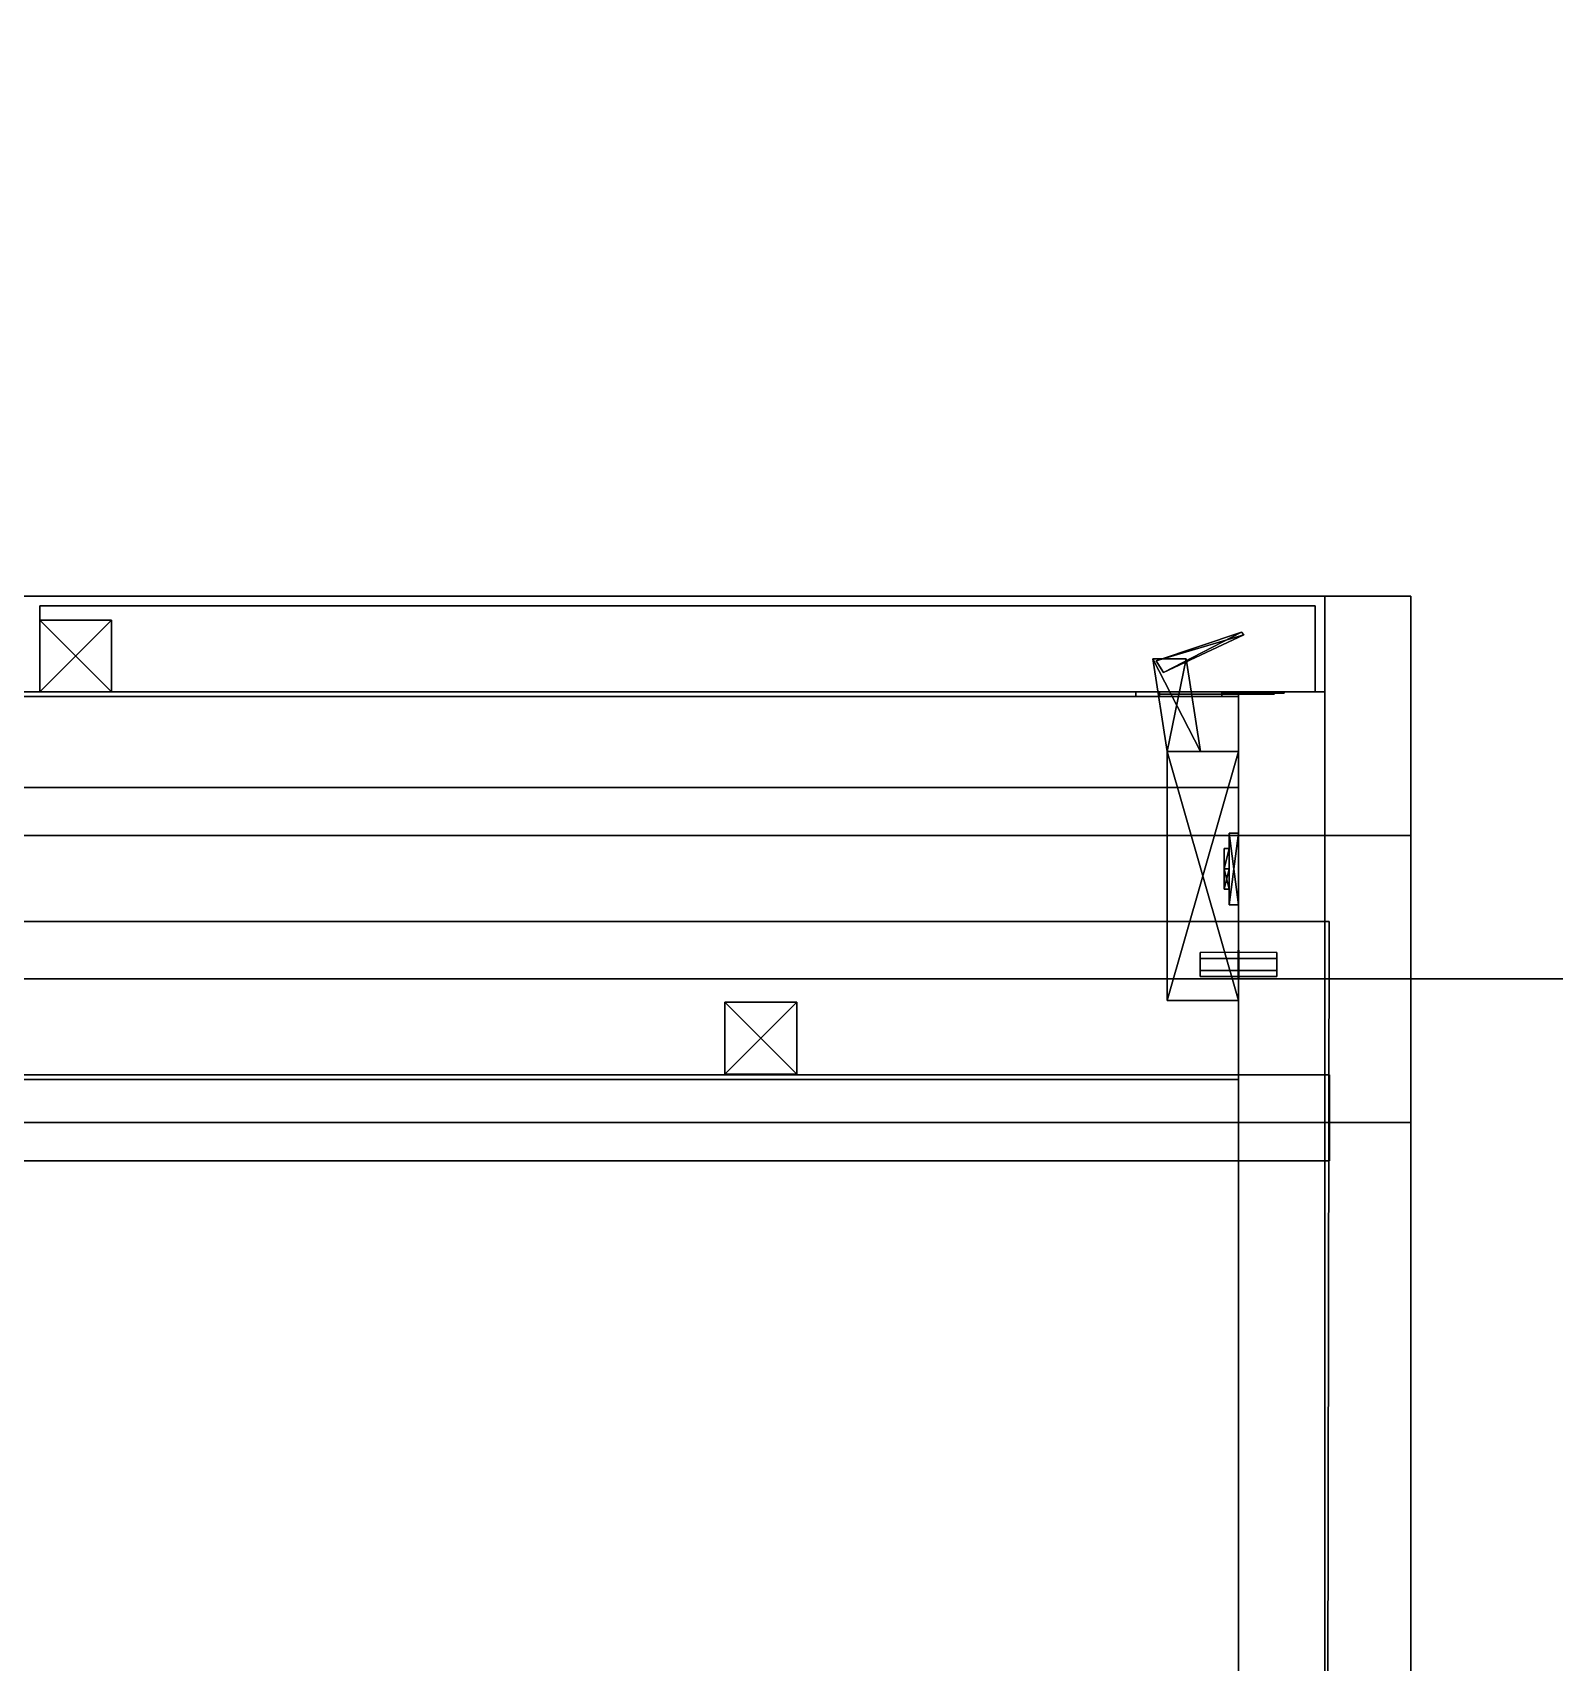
# Model space of a CAD drawing. Extents: x 0 to 7800, y -5130 to 1.
# Drawn here: x 2863.7 to 3181.7, y -1921.8 to -1581.2 of the extents above; entities that cross this region are included whole.
import ezdxf

# ---------------------------------------------------------------- set-up
doc = ezdxf.new("R2010")
doc.units = 0
for name, color, linetype in [('LAYER0', 7, 'CONTINUOUS'), ('LAYER1', 7, 'CONTINUOUS'), ('LAYER1083', 253, 'CONTINUOUS'), ('LAYER1086', 253, 'CONTINUOUS'), ('LAYER1087', 253, 'CONTINUOUS'), ('LAYER1132', 35, 'CONTINUOUS'), ('LAYER1136', 253, 'CONTINUOUS'), ('LAYER1140', 35, 'CONTINUOUS'), ('LAYER2', 7, 'CONTINUOUS'), ('LAYER321', 253, 'CONTINUOUS'), ('LAYER322', 253, 'CONTINUOUS'), ('LAYER909', 253, 'CONTINUOUS'), ('LAYER912', 7, 'CONTINUOUS'), ('LAYER930', 7, 'CONTINUOUS'), ('LAYER931', 7, 'CONTINUOUS'), ('LAYER934', 7, 'CONTINUOUS'), ('LAYER935', 254, 'CONTINUOUS'), ('LAYER946', 28, 'CONTINUOUS'), ('LAYER947', 253, 'CONTINUOUS'), ('LAYER948', 28, 'CONTINUOUS'), ('LAYER949', 253, 'CONTINUOUS'), ('LAYER950', 253, 'CONTINUOUS'), ('LAYER951', 253, 'CONTINUOUS'), ('LAYER952', 253, 'CONTINUOUS')]:
    doc.layers.add(name, color=color, linetype=linetype)

msp = doc.modelspace()

# ---------------------------------------------------------------- linework, layer by layer
at = {"layer": 'LAYER0'}
for points, invisible_edges in [([(1025.693, -1555.002, -5), (4030.693, -54.002, -5), (1412.693, -4773.002, -5), (1025.693, -1555.002, -5)], 7), ([(1025.693, -54.002), (1412.693, -4773.002), (4030.693, -54.002), (1025.693, -54.002)], 3), ([(1412.693, -4773.002, -5), (4030.693, -54.002, -5), (1412.693, -5130.002, -5), (1412.693, -4773.002, -5)], 3), ([(1412.693, -5130.002, -5), (4030.693, -54.002, -5), (2602.693, -4730.002, -5), (1412.693, -5130.002, -5)], 7), ([(4030.693, -54.002), (1412.693, -4773.002), (2602.693, -4730.002), (4030.693, -54.002)], 7), ([(2602.693, -4730.002, -5), (4030.693, -54.002, -5), (4030.693, -289.002, -5), (2602.693, -4730.002, -5)], 5), ([(4030.693, -54.002), (2602.693, -4730.002), (4030.693, -289.002), (4030.693, -54.002)], 3), ([(2602.693, -4730.002, -5), (4030.693, -289.002, -5), (4825.692, -4730.002, -5), (2602.693, -4730.002, -5)], 3), ([(4825.692, -4730.002), (4030.693, -289.002), (2602.693, -4730.002), (4825.692, -4730.002)], 3)]:
    msp.add_3dface(points, dxfattribs=dict(at, invisible_edges=invisible_edges))
at = {"layer": 'LAYER1'}
for points, invisible_edges in [([(1145.694, -1809), (1175.694, -1779), (3151.694, -1809), (1145.694, -1809)], 3), ([(1175.694, -1779, 10), (1145.694, -1809, 10), (3151.694, -1809, 10), (1175.694, -1779, 10)], 5), ([(3151.694, -1809), (1175.694, -1779), (3151.694, -1779), (3151.694, -1809)], 1), ([(1175.694, -1779, 10), (3151.694, -1779), (1175.694, -1779), (1175.694, -1779, 10)], 1), ([(3151.694, -1779), (1175.694, -1779, 10), (3151.694, -1779, 10), (3151.694, -1779)], 1), ([(1175.694, -1779, 10), (3151.694, -1809, 10), (3151.694, -1779, 10), (1175.694, -1779, 10)], 1), ([(3151.694, -1779), (3151.694, -1809, 10), (3151.694, -1809), (3151.694, -1779)], 1), ([(3151.694, -1809, 10), (3151.694, -1779), (3151.694, -1779, 10), (3151.694, -1809, 10)], 1), ([(3151.694, -1809, 10), (1145.694, -1809), (3151.694, -1809), (3151.694, -1809, 10)], 1), ([(1145.694, -1809), (3151.694, -1809, 10), (1145.694, -1809, 10), (1145.694, -1809)], 1)]:
    msp.add_3dface(points, dxfattribs=dict(at, invisible_edges=invisible_edges))
at = {"layer": 'LAYER1083'}
for points, invisible_edges in [([(3151.695, -1779, 2032), (1975.695, -2169, 2032), (1975.695, -1779, 2032), (3151.695, -1779, 2032)], 1), ([(1975.695, -2169, 2032), (3151.695, -1779, 2032), (3151.695, -1929, 2032), (1975.695, -2169, 2032)], 5), ([(1975.695, -1779, 2057), (3151.695, -1779, 2032), (1975.695, -1779, 2032), (1975.695, -1779, 2057)], 1), ([(3151.695, -1779, 2032), (1975.695, -1779, 2057), (3151.695, -1779, 2057), (3151.695, -1779, 2032)], 1), ([(4675.695, -2169, 2057), (1975.695, -1779, 2057), (1975.695, -2169, 2057), (4675.695, -2169, 2057)], 1), ([(1975.695, -1779, 2057), (4675.695, -2169, 2057), (3151.695, -1929, 2057), (1975.695, -1779, 2057)], 7), ([(3151.695, -1779, 2057), (1975.695, -1779, 2057), (3151.695, -1929, 2057), (3151.695, -1779, 2057)], 2), ([(3151.695, -1779, 2032), (3151.695, -1929, 2057), (3151.695, -1929, 2032), (3151.695, -1779, 2032)], 1), ([(3151.695, -1929, 2057), (3151.695, -1779, 2032), (3151.695, -1779, 2057), (3151.695, -1929, 2057)], 1)]:
    msp.add_3dface(points, dxfattribs=dict(at, invisible_edges=invisible_edges))
at = {"layer": 'LAYER1086', "invisible_edges": 1}
for points in [[(2593.695, -1779, 2557), (3133.695, -2169, 2557), (3133.695, -1779, 2557), (2593.695, -1779, 2557)], [(3133.695, -2169, 2557), (2593.695, -1779, 2557), (2593.695, -2169, 2557), (3133.695, -2169, 2557)], [(3133.695, -1779, 2539), (2593.695, -1779, 2557), (3133.695, -1779, 2557), (3133.695, -1779, 2539)], [(2593.695, -1779, 2557), (3133.695, -1779, 2539), (2593.695, -1779, 2539), (2593.695, -1779, 2557)], [(2593.695, -2169, 2539), (3133.695, -1779, 2539), (3133.695, -2169, 2539), (2593.695, -2169, 2539)], [(3133.695, -1779, 2539), (2593.695, -2169, 2539), (2593.695, -1779, 2539), (3133.695, -1779, 2539)], [(3133.695, -1779, 2539), (3133.695, -2169, 2557), (3133.695, -2169, 2539), (3133.695, -1779, 2539)], [(3133.695, -2169, 2557), (3133.695, -1779, 2539), (3133.695, -1779, 2557), (3133.695, -2169, 2557)]]:
    msp.add_3dface(points, dxfattribs=at)
at = {"layer": 'LAYER1087', "invisible_edges": 1}
for points in [[(1993.695, -1799, 2557), (3134.695, -1817, 2557), (1993.695, -1817, 2557), (1993.695, -1799, 2557)], [(3134.695, -1817, 2557), (1993.695, -1799, 2557), (3134.695, -1799, 2557), (3134.695, -1817, 2557)], [(3134.695, -1799, 2657), (1993.695, -1817, 2657), (3134.695, -1817, 2657), (3134.695, -1799, 2657)], [(1993.695, -1817, 2657), (3134.695, -1799, 2657), (1993.695, -1799, 2657), (1993.695, -1817, 2657)], [(1993.695, -1799, 2557), (3134.695, -1799, 2657), (3134.695, -1799, 2557), (1993.695, -1799, 2557)], [(3134.695, -1799, 2657), (1993.695, -1799, 2557), (1993.695, -1799, 2657), (3134.695, -1799, 2657)], [(3134.695, -1799, 2657), (3134.695, -1817, 2557), (3134.695, -1799, 2557), (3134.695, -1799, 2657)], [(3134.695, -1817, 2557), (3134.695, -1799, 2657), (3134.695, -1817, 2657), (3134.695, -1817, 2557)], [(1993.695, -1817, 2657), (3134.695, -1817, 2557), (3134.695, -1817, 2657), (1993.695, -1817, 2657)], [(3134.695, -1817, 2557), (1993.695, -1817, 2657), (1993.695, -1817, 2557), (3134.695, -1817, 2557)]]:
    msp.add_3dface(points, dxfattribs=at)
at = {"layer": 'LAYER1132'}
for points, invisible_edges in [([(1995.674, -1767), (1975.624, -1749), (3151.694, -1749), (1995.674, -1767)], 5), ([(1975.624, -1749, 180), (3151.694, -1749), (1975.624, -1749), (1975.624, -1749, 180)], 1), ([(3151.694, -1749), (1975.624, -1749, 180), (3151.694, -1749, 180), (3151.694, -1749)], 1), ([(1975.624, -1749, 180), (1995.674, -1767, 180), (3151.694, -1749, 180), (1975.624, -1749, 180)], 3), ([(1995.674, -1767), (3151.694, -1749), (3134.624, -1767), (1995.674, -1767)], 3), ([(3151.694, -1749, 180), (1995.674, -1767, 180), (3134.624, -1767, 180), (3151.694, -1749, 180)], 5), ([(3151.694, -2299), (3134.624, -1767), (3151.694, -1749), (3151.694, -2299)], 3), ([(3151.694, -1749, 180), (3134.624, -1767, 180), (3151.694, -2299, 180), (3151.694, -1749, 180)], 3), ([(3151.694, -1749), (3151.694, -2299, 180), (3151.694, -2299), (3151.694, -1749)], 1), ([(3151.694, -2299, 180), (3151.694, -1749), (3151.694, -1749, 180), (3151.694, -2299, 180)], 1), ([(3134.624, -1767, 180), (1995.674, -1767), (3134.624, -1767), (3134.624, -1767, 180)], 1), ([(1995.674, -1767), (3134.624, -1767, 180), (1995.674, -1767, 180), (1995.674, -1767)], 1), ([(3134.624, -1767), (3151.694, -2299), (3133.694, -2299), (3134.624, -1767)], 1), ([(3134.624, -1767, 180), (3133.694, -2299), (3133.694, -2299, 180), (3134.624, -1767, 180)], 1), ([(3133.694, -2299), (3134.624, -1767, 180), (3134.624, -1767), (3133.694, -2299)], 1), ([(3151.694, -2299, 180), (3134.624, -1767, 180), (3133.694, -2299, 180), (3151.694, -2299, 180)], 1)]:
    msp.add_3dface(points, dxfattribs=dict(at, invisible_edges=invisible_edges))
at = {"layer": 'LAYER1136'}
for points in [[(3008.378, -1798.87), (3008.378, -1798.87, 15), (3008.378, -1783.87), (3008.378, -1798.87)], [(3008.378, -1783.87), (3008.378, -1798.87, 15), (3008.378, -1783.87, 15), (3008.378, -1783.87)], [(3008.378, -1783.87), (3008.378, -1783.87, 15), (3023.378, -1783.87), (3008.378, -1783.87)], [(3023.378, -1783.87), (3008.378, -1783.87, 15), (3023.378, -1783.87, 15), (3023.378, -1783.87)], [(3008.378, -1798.87), (3008.378, -1783.87), (3023.378, -1798.87), (3008.378, -1798.87)], [(3023.378, -1798.87), (3008.378, -1783.87), (3023.378, -1783.87), (3023.378, -1798.87)], [(3023.378, -1798.87, 15), (3023.378, -1783.87, 15), (3008.378, -1798.87, 15), (3023.378, -1798.87, 15)], [(3008.378, -1798.87, 15), (3023.378, -1783.87, 15), (3008.378, -1783.87, 15), (3008.378, -1798.87, 15)], [(3023.378, -1798.87), (3023.378, -1783.87), (3023.378, -1798.87, 15), (3023.378, -1798.87)], [(3023.378, -1798.87, 15), (3023.378, -1783.87), (3023.378, -1783.87, 15), (3023.378, -1798.87, 15)], [(3023.378, -1798.87), (3023.378, -1798.87, 15), (3008.378, -1798.87), (3023.378, -1798.87)], [(3008.378, -1798.87), (3023.378, -1798.87, 15), (3008.378, -1798.87, 15), (3008.378, -1798.87)]]:
    msp.add_3dface(points, dxfattribs=at)
at = {"layer": 'LAYER1140', "invisible_edges": 1}
for points in [[(3151.694, -1699, 880), (1975.694, -2299, 880), (1975.694, -1699, 880), (3151.694, -1699, 880)], [(1975.694, -2299, 880), (3151.694, -1699, 880), (3151.694, -2299, 880), (1975.694, -2299, 880)], [(1975.694, -1699, 930), (3151.694, -1699, 880), (1975.694, -1699, 880), (1975.694, -1699, 930)], [(3151.694, -1699, 880), (1975.694, -1699, 930), (3151.694, -1699, 930), (3151.694, -1699, 880)], [(3151.694, -2299, 930), (1975.694, -1699, 930), (1975.694, -2299, 930), (3151.694, -2299, 930)], [(1975.694, -1699, 930), (3151.694, -2299, 930), (3151.694, -1699, 930), (1975.694, -1699, 930)], [(3151.694, -1699, 880), (3151.694, -2299, 930), (3151.694, -2299, 880), (3151.694, -1699, 880)], [(3151.694, -2299, 930), (3151.694, -1699, 880), (3151.694, -1699, 930), (3151.694, -2299, 930)]]:
    msp.add_3dface(points, dxfattribs=at)
at = {"layer": 'LAYER2'}
for points, invisible_edges in [([(7049.692, -1779.002), (3151.693, -1929.002), (3151.693, -1779.002), (7049.692, -1779.002)], 1), ([(3151.693, -1929.002), (7049.692, -1779.002), (7199.692, -1929.002), (3151.693, -1929.002)], 3), ([(7049.692, -1779.002, 2657), (3296.693, -1779.002, 1160), (3151.693, -1779.002, 2657), (7049.692, -1779.002, 2657)], 3), ([(3236.693, -1779.002, 1160), (3151.693, -1779.002, 2657), (3296.693, -1779.002, 1160), (3236.693, -1779.002, 1160)], 3), ([(3236.693, -1779.002, 1080), (3151.693, -1779.002, 2657), (3236.693, -1779.002, 1160), (3236.693, -1779.002, 1080)], 3), ([(3236.693, -1779.002, 1080), (3151.693, -1779.002), (3151.693, -1779.002, 2657), (3236.693, -1779.002, 1080)], 5), ([(3151.693, -1779.002), (3236.693, -1779.002, 1080), (7049.692, -1779.002), (3151.693, -1779.002)], 3), ([(3151.693, -1779.002, 2657), (3151.693, -1929.002), (3151.693, -1929.002, 2657), (3151.693, -1779.002, 2657)], 1), ([(3151.693, -1929.002), (3151.693, -1779.002, 2657), (3151.693, -1779.002), (3151.693, -1929.002)], 1)]:
    msp.add_3dface(points, dxfattribs=dict(at, invisible_edges=invisible_edges))
at = {"layer": 'LAYER321', "invisible_edges": 1}
for points in [[(1825.696, -1779, -50), (4525.696, -2169, -50), (4525.696, -1779, -50), (1825.696, -1779, -50)], [(4525.696, -2169, -50), (1825.696, -1779, -50), (1825.696, -2169, -50), (4525.696, -2169, -50)], [(4525.696, -1779, -75), (1825.696, -1779, -50), (4525.696, -1779, -50), (4525.696, -1779, -75)], [(1825.696, -1779, -50), (4525.696, -1779, -75), (1825.696, -1779, -75), (1825.696, -1779, -50)], [(1825.696, -2169, -75), (4525.696, -1779, -75), (4525.696, -2169, -75), (1825.696, -2169, -75)], [(4525.696, -1779, -75), (1825.696, -2169, -75), (1825.696, -1779, -75), (4525.696, -1779, -75)]]:
    msp.add_3dface(points, dxfattribs=at)
at = {"layer": 'LAYER322', "invisible_edges": 1}
for points in [[(3133.695, -1779, 2057), (3151.695, -2169, 2057), (3133.695, -2169, 2057), (3133.695, -1779, 2057)], [(3151.695, -2169, 2057), (3133.695, -1779, 2057), (3151.695, -1779, 2057), (3151.695, -2169, 2057)], [(3151.695, -1779, 2657), (3133.695, -2169, 2657), (3151.695, -2169, 2657), (3151.695, -1779, 2657)], [(3133.695, -2169, 2657), (3151.695, -1779, 2657), (3133.695, -1779, 2657), (3133.695, -2169, 2657)], [(3133.695, -1779, 2057), (3151.695, -1779, 2657), (3151.695, -1779, 2057), (3133.695, -1779, 2057)], [(3151.695, -1779, 2657), (3133.695, -1779, 2057), (3133.695, -1779, 2657), (3151.695, -1779, 2657)], [(3133.695, -2169, 2657), (3133.695, -1779, 2057), (3133.695, -2169, 2057), (3133.695, -2169, 2657)], [(3133.695, -1779, 2057), (3133.695, -2169, 2657), (3133.695, -1779, 2657), (3133.695, -1779, 2057)], [(3151.695, -1779, 2657), (3151.695, -2169, 2057), (3151.695, -1779, 2057), (3151.695, -1779, 2657)], [(3151.695, -2169, 2057), (3151.695, -1779, 2657), (3151.695, -2169, 2657), (3151.695, -2169, 2057)]]:
    msp.add_3dface(points, dxfattribs=at)
at = {"layer": 'LAYER909', "invisible_edges": 1}
for points in [[(3133.694, -1699, 180), (3151.694, -2299, 180), (3133.694, -2299, 180), (3133.694, -1699, 180)], [(3151.694, -2299, 180), (3133.694, -1699, 180), (3151.694, -1699, 180), (3151.694, -2299, 180)], [(3151.694, -1699, 880), (3133.694, -2299, 880), (3151.694, -2299, 880), (3151.694, -1699, 880)], [(3133.694, -2299, 880), (3151.694, -1699, 880), (3133.694, -1699, 880), (3133.694, -2299, 880)], [(3133.694, -1699, 180), (3151.694, -1699, 880), (3151.694, -1699, 180), (3133.694, -1699, 180)], [(3151.694, -1699, 880), (3133.694, -1699, 180), (3133.694, -1699, 880), (3151.694, -1699, 880)], [(3133.694, -2299, 880), (3133.694, -1699, 180), (3133.694, -2299, 180), (3133.694, -2299, 880)], [(3133.694, -1699, 180), (3133.694, -2299, 880), (3133.694, -1699, 880), (3133.694, -1699, 180)], [(3151.694, -1699, 880), (3151.694, -2299, 180), (3151.694, -1699, 180), (3151.694, -1699, 880)], [(3151.694, -2299, 180), (3151.694, -1699, 880), (3151.694, -2299, 880), (3151.694, -2299, 180)]]:
    msp.add_3dface(points, dxfattribs=at)
at = {"layer": 'LAYER912', "invisible_edges": 1}
for points in [[(3115.694, -2131.001, 880), (3115.694, -1719.001, 180), (3115.694, -2131.001, 180), (3115.694, -2131.001, 880)], [(3115.694, -1719.001, 180), (3115.694, -2131.001, 880), (3115.694, -1719.001, 880), (3115.694, -1719.001, 180)], [(3133.694, -2131.001, 180), (3115.694, -1719.001, 180), (3133.694, -1719.001, 180), (3133.694, -2131.001, 180)], [(3115.694, -1719.001, 180), (3133.694, -2131.001, 180), (3115.694, -2131.001, 180), (3115.694, -1719.001, 180)], [(3133.694, -1719.001, 880), (3115.694, -1719.001, 180), (3115.694, -1719.001, 880), (3133.694, -1719.001, 880)], [(3115.694, -1719.001, 180), (3133.694, -1719.001, 880), (3133.694, -1719.001, 180), (3115.694, -1719.001, 180)], [(3115.694, -2131.001, 880), (3133.694, -1719.001, 880), (3115.694, -1719.001, 880), (3115.694, -2131.001, 880)], [(3133.694, -1719.001, 880), (3115.694, -2131.001, 880), (3133.694, -2131.001, 880), (3133.694, -1719.001, 880)], [(3133.694, -1719.001, 880), (3133.694, -2131.001, 180), (3133.694, -1719.001, 180), (3133.694, -1719.001, 880)], [(3133.694, -2131.001, 180), (3133.694, -1719.001, 880), (3133.694, -2131.001, 880), (3133.694, -2131.001, 180)]]:
    msp.add_3dface(points, dxfattribs=at)
at = {"layer": 'LAYER930', "invisible_edges": 1}
for points in [[(2611.694, -2131.001, 181), (3115.694, -1719.001, 181), (3115.694, -2131.001, 181), (2611.694, -2131.001, 181)], [(3115.694, -1719.001, 181), (2611.694, -2131.001, 181), (2611.694, -1719.001, 181), (3115.694, -1719.001, 181)], [(2611.694, -1719.001, 199), (3115.694, -1719.001, 181), (2611.694, -1719.001, 181), (2611.694, -1719.001, 199)], [(3115.694, -1719.001, 181), (2611.694, -1719.001, 199), (3115.694, -1719.001, 199), (3115.694, -1719.001, 181)], [(2611.694, -1719.001, 199), (3115.694, -2131.001, 199), (3115.694, -1719.001, 199), (2611.694, -1719.001, 199)], [(3115.694, -2131.001, 199), (2611.694, -1719.001, 199), (2611.694, -2131.001, 199), (3115.694, -2131.001, 199)], [(3115.694, -2131.001, 199), (3115.694, -1719.001, 181), (3115.694, -1719.001, 199), (3115.694, -2131.001, 199)], [(3115.694, -1719.001, 181), (3115.694, -2131.001, 199), (3115.694, -2131.001, 181), (3115.694, -1719.001, 181)]]:
    msp.add_3dface(points, dxfattribs=at)
at = {"layer": 'LAYER931', "invisible_edges": 1}
for points in [[(2611.694, -1800.001, 861.5), (3115.694, -1720.001, 861.5), (3115.694, -1800.001, 861.5), (2611.694, -1800.001, 861.5)], [(3115.694, -1720.001, 861.5), (2611.694, -1800.001, 861.5), (2611.694, -1720.001, 861.5), (3115.694, -1720.001, 861.5)], [(2611.694, -1720.001, 879.5), (3115.694, -1720.001, 861.5), (2611.694, -1720.001, 861.5), (2611.694, -1720.001, 879.5)], [(3115.694, -1720.001, 861.5), (2611.694, -1720.001, 879.5), (3115.694, -1720.001, 879.5), (3115.694, -1720.001, 861.5)], [(2611.694, -1720.001, 879.5), (3115.694, -1800.001, 879.5), (3115.694, -1720.001, 879.5), (2611.694, -1720.001, 879.5)], [(3115.694, -1800.001, 879.5), (2611.694, -1720.001, 879.5), (2611.694, -1800.001, 879.5), (3115.694, -1800.001, 879.5)], [(3115.694, -1800.001, 879.5), (3115.694, -1720.001, 861.5), (3115.694, -1720.001, 879.5), (3115.694, -1800.001, 879.5)], [(3115.694, -1720.001, 861.5), (3115.694, -1800.001, 879.5), (3115.694, -1800.001, 861.5), (3115.694, -1720.001, 861.5)], [(3115.694, -1800.001, 879.5), (2611.694, -1800.001, 861.5), (3115.694, -1800.001, 861.5), (3115.694, -1800.001, 879.5)], [(2611.694, -1800.001, 861.5), (3115.694, -1800.001, 879.5), (2611.694, -1800.001, 879.5), (2611.694, -1800.001, 861.5)]]:
    msp.add_3dface(points, dxfattribs=at)
at = {"layer": 'LAYER934', "invisible_edges": 1}
for points in [[(2611.694, -2106.401, 530.5), (3115.694, -1739.001, 530.5), (3115.694, -2106.401, 530.5), (2611.694, -2106.401, 530.5)], [(3115.694, -1739.001, 530.5), (2611.694, -2106.401, 530.5), (2611.694, -1739.001, 530.5), (3115.694, -1739.001, 530.5)], [(2611.694, -1739.001, 548.5), (3115.694, -1739.001, 530.5), (2611.694, -1739.001, 530.5), (2611.694, -1739.001, 548.5)], [(3115.694, -1739.001, 530.5), (2611.694, -1739.001, 548.5), (3115.694, -1739.001, 548.5), (3115.694, -1739.001, 530.5)], [(2611.694, -1739.001, 548.5), (3115.694, -2106.401, 548.5), (3115.694, -1739.001, 548.5), (2611.694, -1739.001, 548.5)], [(3115.694, -2106.401, 548.5), (2611.694, -1739.001, 548.5), (2611.694, -2106.401, 548.5), (3115.694, -2106.401, 548.5)], [(3115.694, -2106.401, 548.5), (3115.694, -1739.001, 530.5), (3115.694, -1739.001, 548.5), (3115.694, -2106.401, 548.5)], [(3115.694, -1739.001, 530.5), (3115.694, -2106.401, 548.5), (3115.694, -2106.401, 530.5), (3115.694, -1739.001, 530.5)]]:
    msp.add_3dface(points, dxfattribs=at)
at = {"layer": 'LAYER935'}
for points in [[(3107.694, -1773.501, 528), (3107.694, -1778.501, 528), (3107.694, -1777.251, 530.165), (3107.694, -1774.751, 530.165)], [(3107.694, -1773.501, 528), (3107.694, -1774.751, 525.8349), (3107.694, -1777.251, 525.8349), (3107.694, -1778.501, 528)], [(3115.644, -1779.001, 528), (3115.644, -1773.001, 528), (3115.644, -1774.501, 530.5981), (3115.644, -1777.501, 530.5981)], [(3115.644, -1779.001, 528), (3115.644, -1773.001, 528), (3115.644, -1774.501, 525.4019), (3115.644, -1777.501, 525.4019)], [(3115.744, -1779.001, 528), (3115.744, -1773.001, 528), (3115.744, -1774.501, 530.5981), (3115.744, -1777.501, 530.5981)], [(3115.744, -1779.001, 528), (3115.744, -1773.001, 528), (3115.744, -1774.501, 525.4019), (3115.744, -1777.501, 525.4019)], [(3123.694, -1773.501, 528), (3123.694, -1778.501, 528), (3123.694, -1777.251, 530.165), (3123.694, -1774.751, 530.165)], [(3123.694, -1773.501, 528), (3123.694, -1774.751, 525.8349), (3123.694, -1777.251, 525.8349), (3123.694, -1778.501, 528)]]:
    msp.add_3dface(points, dxfattribs=at)
at = {"layer": 'LAYER946'}
for points in [[(3094.194, -1720.001, 304), (3094.194, -1719.001, 304), (3094.194, -1720.001, 304)], [(3112.194, -1720.001, 262), (3112.194, -1719.001, 262), (3094.194, -1719.001, 262), (3094.194, -1720.001, 262)], [(3094.194, -1719.001, 262), (3094.194, -1719.001, 304), (3094.194, -1720.001, 304), (3094.194, -1720.001, 262)], [(3112.194, -1720.001, 304), (3112.194, -1719.001, 304), (3094.194, -1719.001, 304), (3094.194, -1720.001, 304)], [(3094.194, -1719.001, 262), (3112.194, -1719.001, 262), (3112.194, -1719.001, 304), (3094.194, -1719.001, 304)], [(3099.194, -1719.001, 274), (3099.194, -1719.001, 292), (3099.194, -1719.001, 274)], [(3099.194, -1720.001, 274), (3099.194, -1719.001, 274), (3099.194, -1719.001, 292), (3099.194, -1720.001, 292)], [(3099.194, -1720.001, 274), (3099.194, -1719.001, 274), (3112.194, -1719.001, 274), (3112.194, -1720.001, 274)], [(3099.194, -1720.001, 292), (3099.194, -1719.001, 292), (3112.194, -1719.001, 292), (3112.194, -1720.001, 292)], [(3112.194, -1719.001, 274), (3112.194, -1719.001, 262), (3112.194, -1719.001, 274)], [(3112.194, -1719.001, 292), (3112.194, -1719.001, 304), (3112.194, -1719.001, 292)], [(3112.194, -1720.001, 274), (3112.194, -1719.001, 274), (3112.194, -1719.001, 262), (3112.194, -1720.001, 262)], [(3112.194, -1720.001, 292), (3112.194, -1719.001, 292), (3112.194, -1719.001, 304), (3112.194, -1720.001, 304)], [(3094.194, -1720.001, 262), (3112.194, -1720.001, 262), (3112.194, -1720.001, 262), (3094.194, -1720.001, 262)], [(3094.194, -1720.001, 304), (3112.194, -1720.001, 304), (3112.194, -1720.001, 304), (3094.194, -1720.001, 304)]]:
    msp.add_3dface(points, dxfattribs=at)
for points, invisible_edges in [([(3112.194, -1719.501, 292), (3112.194, -1719.501, 274), (3099.194, -1719.501, 274), (3099.194, -1719.501, 292)], 1), ([(3112.194, -1719.251, 270), (3117.169, -1719.251, 270.9896), (3116.194, -1719.251, 277.5), (3112.194, -1719.251, 274)], 2), ([(3117.169, -1719.251, 295.0104), (3112.194, -1719.251, 296), (3112.194, -1719.251, 292), (3116.194, -1719.251, 288.5)], 8), ([(3116.404, -1719.501, 288.3167), (3116.194, -1719.501, 277.5), (3112.194, -1719.501, 274), (3112.194, -1719.501, 292)], 5), ([(3117.169, -1719.251, 270.9896), (3121.386, -1719.251, 273.8076), (3119.694, -1719.251, 277.5), (3116.194, -1719.251, 277.5)], 10), ([(3121.386, -1719.251, 292.1924), (3117.169, -1719.251, 295.0104), (3116.194, -1719.251, 288.5), (3119.694, -1719.251, 288.5)], 10), ([(3123.194, -1719.501, 288.5), (3123.194, -1719.501, 277.5), (3116.194, -1719.501, 277.5), (3116.404, -1719.501, 288.3167)], 4), ([(3121.386, -1719.251, 273.8076), (3124.205, -1719.251, 278.0251), (3123.194, -1719.251, 277.5), (3119.694, -1719.251, 277.5)], 10), ([(3124.205, -1719.251, 287.9749), (3121.386, -1719.251, 292.1924), (3119.694, -1719.251, 288.5), (3123.194, -1719.251, 288.5)], 10), ([(3124.205, -1719.251, 278.0251), (3125.194, -1719.251, 283), (3123.194, -1719.251, 283), (3123.194, -1719.251, 277.5)], 10), ([(3125.194, -1719.251, 283), (3124.205, -1719.251, 287.9749), (3123.194, -1719.251, 288.5), (3123.194, -1719.251, 283)], 10), ([(3094.194, -1720.001, 304), (3094.194, -1720.001, 262), (3099.194, -1720.001, 274), (3099.194, -1720.001, 292)], 10), ([(3094.194, -1720.001, 262), (3099.194, -1720.001, 274), (3112.194, -1720.001, 274), (3112.194, -1720.001, 262)], 1), ([(3094.194, -1720.001, 304), (3099.194, -1720.001, 292), (3112.194, -1720.001, 292), (3112.194, -1720.001, 304)], 1)]:
    msp.add_3dface(points, dxfattribs=dict(at, invisible_edges=invisible_edges))
at = {"layer": 'LAYER947'}
for points in [[(3098.512, -1712.545, 277.3477), (3116.285, -1706.501, 277.3477), (3100.002, -1714.926, 277.3477), (3098.512, -1712.545, 277.3477)], [(3116.285, -1706.501, 288.652), (3098.512, -1712.545, 288.652), (3116.776, -1707.078, 288.652), (3116.285, -1706.501, 288.652)], [(3098.512, -1712.545, 277.3477), (3116.285, -1706.501, 288.652), (3116.285, -1706.501, 277.3477), (3098.512, -1712.545, 277.3477)], [(3098.512, -1712.545, 288.652), (3116.285, -1706.501, 288.652), (3098.512, -1712.545, 277.3477), (3098.512, -1712.545, 288.652)], [(3116.776, -1707.078, 288.652), (3098.512, -1712.545, 288.652), (3100.002, -1714.926, 288.652), (3116.776, -1707.078, 288.652)], [(3100.002, -1714.926, 277.3477), (3116.285, -1706.501, 277.3477), (3116.776, -1707.078, 277.3477), (3100.002, -1714.926, 277.3477)], [(3107.736, -1731.501, 276.2174), (3097.788, -1712.136, 276.2174), (3104.752, -1712.136, 276.2174), (3107.736, -1731.501, 276.2174)], [(3100.773, -1731.501, 276.2174), (3097.788, -1712.136, 276.2174), (3107.736, -1731.501, 276.2174), (3100.773, -1731.501, 276.2174)], [(3097.788, -1712.136, 289.7826), (3100.773, -1731.501, 289.7826), (3104.752, -1712.136, 289.7826), (3097.788, -1712.136, 289.7826)], [(3100.773, -1731.501, 276.2174), (3097.788, -1712.136, 289.7826), (3097.788, -1712.136, 276.2174), (3100.773, -1731.501, 276.2174)], [(3100.773, -1731.501, 289.7826), (3097.788, -1712.136, 289.7826), (3100.773, -1731.501, 276.2174), (3100.773, -1731.501, 289.7826)], [(3104.752, -1712.136, 289.7826), (3100.773, -1731.501, 289.7826), (3107.736, -1731.501, 289.7826), (3104.752, -1712.136, 289.7826)], [(3115.694, -1783.501, 276.2174), (3100.773, -1731.501, 276.2174), (3115.694, -1731.501, 276.2174), (3115.694, -1783.501, 276.2174)], [(3100.773, -1783.501, 276.2174), (3100.773, -1731.501, 276.2174), (3115.694, -1783.501, 276.2174), (3100.773, -1783.501, 276.2174)], [(3115.694, -1731.501, 289.7826), (3100.773, -1783.501, 289.7826), (3115.694, -1783.501, 289.7826), (3115.694, -1731.501, 289.7826)], [(3100.773, -1731.501, 289.7826), (3100.773, -1783.501, 289.7826), (3115.694, -1731.501, 289.7826), (3100.773, -1731.501, 289.7826)], [(3100.773, -1783.501, 276.2174), (3100.773, -1731.501, 289.7826), (3100.773, -1731.501, 276.2174), (3100.773, -1783.501, 276.2174)], [(3100.773, -1783.501, 289.7826), (3100.773, -1731.501, 289.7826), (3100.773, -1783.501, 276.2174), (3100.773, -1783.501, 289.7826)], [(3115.694, -1763.501, 309), (3115.694, -1748.501, 309), (3113.705, -1748.501, 309), (3115.694, -1763.501, 309)], [(3113.705, -1763.501, 309), (3115.694, -1763.501, 309), (3113.705, -1748.501, 309), (3113.705, -1763.501, 309)], [(3115.694, -1748.501, 257), (3115.694, -1763.501, 257), (3113.705, -1763.501, 257), (3115.694, -1748.501, 257)], [(3113.705, -1748.501, 257), (3115.694, -1748.501, 257), (3113.705, -1763.501, 257), (3113.705, -1748.501, 257)], [(3113.705, -1748.501, 309), (3115.694, -1748.501, 309), (3115.694, -1748.501, 257), (3113.705, -1748.501, 309)], [(3113.705, -1748.501, 257), (3113.705, -1748.501, 309), (3115.694, -1748.501, 257), (3113.705, -1748.501, 257)], [(3113.705, -1763.501, 309), (3113.705, -1748.501, 309), (3113.705, -1748.501, 257), (3113.705, -1763.501, 309)], [(3113.705, -1763.501, 257), (3113.705, -1763.501, 309), (3113.705, -1748.501, 257), (3113.705, -1763.501, 257)], [(3113.705, -1751.758, 301.0869), (3112.71, -1756.001, 296.2909), (3112.71, -1751.758, 301.0869), (3113.705, -1751.758, 301.0869)], [(3113.705, -1756.001, 296.2909), (3112.71, -1756.001, 296.2909), (3113.705, -1751.758, 301.0869), (3113.705, -1756.001, 296.2909)], [(3113.705, -1751.758, 301.0869), (3112.71, -1756.001, 305.883), (3113.705, -1756.001, 305.883), (3113.705, -1751.758, 301.0869)], [(3112.71, -1751.758, 301.0869), (3112.71, -1756.001, 305.883), (3113.705, -1751.758, 301.0869), (3112.71, -1751.758, 301.0869)], [(3112.71, -1751.758, 301.0869), (3112.71, -1760.244, 301.0869), (3112.71, -1756.001, 305.883), (3112.71, -1751.758, 301.0869)], [(3112.71, -1756.001, 296.2909), (3112.71, -1760.244, 301.0869), (3112.71, -1751.758, 301.0869), (3112.71, -1756.001, 296.2909)], [(3113.705, -1751.758, 264.9131), (3112.71, -1756.001, 260.117), (3112.71, -1751.758, 264.9131), (3113.705, -1751.758, 264.9131)], [(3113.705, -1756.001, 260.117), (3112.71, -1756.001, 260.117), (3113.705, -1751.758, 264.9131), (3113.705, -1756.001, 260.117)], [(3113.705, -1751.758, 264.9131), (3112.71, -1756.001, 269.7091), (3113.705, -1756.001, 269.7091), (3113.705, -1751.758, 264.9131)], [(3112.71, -1751.758, 264.9131), (3112.71, -1756.001, 269.7091), (3113.705, -1751.758, 264.9131), (3112.71, -1751.758, 264.9131)], [(3112.71, -1751.758, 264.9131), (3112.71, -1760.244, 264.9131), (3112.71, -1756.001, 269.7091), (3112.71, -1751.758, 264.9131)], [(3112.71, -1756.001, 260.117), (3112.71, -1760.244, 264.9131), (3112.71, -1751.758, 264.9131), (3112.71, -1756.001, 260.117)], [(3113.705, -1751.758, 301.0869), (3113.705, -1756.001, 296.2909), (3113.705, -1756.001, 305.883), (3113.705, -1751.758, 301.0869)], [(3113.705, -1751.758, 264.9131), (3113.705, -1756.001, 260.117), (3113.705, -1756.001, 269.7091), (3113.705, -1751.758, 264.9131)], [(3113.705, -1756.001, 296.2909), (3112.71, -1760.244, 301.0869), (3112.71, -1756.001, 296.2909), (3113.705, -1756.001, 296.2909)], [(3113.705, -1760.244, 301.0869), (3112.71, -1760.244, 301.0869), (3113.705, -1756.001, 296.2909), (3113.705, -1760.244, 301.0869)], [(3113.705, -1760.244, 301.0869), (3112.71, -1756.001, 305.883), (3112.71, -1760.244, 301.0869), (3113.705, -1760.244, 301.0869)], [(3113.705, -1756.001, 305.883), (3112.71, -1756.001, 305.883), (3113.705, -1760.244, 301.0869), (3113.705, -1756.001, 305.883)], [(3113.705, -1756.001, 260.117), (3112.71, -1760.244, 264.9131), (3112.71, -1756.001, 260.117), (3113.705, -1756.001, 260.117)], [(3113.705, -1760.244, 264.9131), (3112.71, -1760.244, 264.9131), (3113.705, -1756.001, 260.117), (3113.705, -1760.244, 264.9131)], [(3113.705, -1760.244, 264.9131), (3112.71, -1756.001, 269.7091), (3112.71, -1760.244, 264.9131), (3113.705, -1760.244, 264.9131)], [(3113.705, -1756.001, 269.7091), (3112.71, -1756.001, 269.7091), (3113.705, -1760.244, 264.9131), (3113.705, -1756.001, 269.7091)], [(3113.705, -1756.001, 296.2909), (3113.705, -1760.244, 301.0869), (3113.705, -1756.001, 305.883), (3113.705, -1756.001, 296.2909)], [(3113.705, -1756.001, 260.117), (3113.705, -1760.244, 264.9131), (3113.705, -1756.001, 269.7091), (3113.705, -1756.001, 260.117)], [(3115.694, -1763.501, 257), (3115.694, -1763.501, 309), (3113.705, -1763.501, 309), (3115.694, -1763.501, 257)], [(3113.705, -1763.501, 257), (3115.694, -1763.501, 257), (3113.705, -1763.501, 309), (3113.705, -1763.501, 257)], [(3115.694, -1783.501, 289.7826), (3100.773, -1783.501, 276.2174), (3115.694, -1783.501, 276.2174), (3115.694, -1783.501, 289.7826)], [(3100.773, -1783.501, 289.7826), (3100.773, -1783.501, 276.2174), (3115.694, -1783.501, 289.7826), (3100.773, -1783.501, 289.7826)]]:
    msp.add_3dface(points, dxfattribs=at)
at = {"layer": 'LAYER948'}
for points in [[(3094.194, -1720.001, 798), (3094.194, -1719.001, 798), (3094.194, -1720.001, 798)], [(3112.194, -1720.001, 756), (3112.194, -1719.001, 756), (3094.194, -1719.001, 756), (3094.194, -1720.001, 756)], [(3094.194, -1719.001, 756), (3094.194, -1719.001, 798), (3094.194, -1720.001, 798), (3094.194, -1720.001, 756)], [(3112.194, -1720.001, 798), (3112.194, -1719.001, 798), (3094.194, -1719.001, 798), (3094.194, -1720.001, 798)], [(3094.194, -1719.001, 756), (3112.194, -1719.001, 756), (3112.194, -1719.001, 798), (3094.194, -1719.001, 798)], [(3099.194, -1719.001, 768), (3099.194, -1719.001, 786), (3099.194, -1719.001, 768)], [(3099.194, -1720.001, 768), (3099.194, -1719.001, 768), (3099.194, -1719.001, 786), (3099.194, -1720.001, 786)], [(3099.194, -1720.001, 768), (3099.194, -1719.001, 768), (3112.194, -1719.001, 768), (3112.194, -1720.001, 768)], [(3099.194, -1720.001, 786), (3099.194, -1719.001, 786), (3112.194, -1719.001, 786), (3112.194, -1720.001, 786)], [(3112.194, -1719.001, 768), (3112.194, -1719.001, 756), (3112.194, -1719.001, 768)], [(3112.194, -1719.001, 786), (3112.194, -1719.001, 798), (3112.194, -1719.001, 786)], [(3112.194, -1720.001, 768), (3112.194, -1719.001, 768), (3112.194, -1719.001, 756), (3112.194, -1720.001, 756)], [(3112.194, -1720.001, 786), (3112.194, -1719.001, 786), (3112.194, -1719.001, 798), (3112.194, -1720.001, 798)], [(3094.194, -1720.001, 756), (3112.194, -1720.001, 756), (3112.194, -1720.001, 756), (3094.194, -1720.001, 756)], [(3094.194, -1720.001, 798), (3112.194, -1720.001, 798), (3112.194, -1720.001, 798), (3094.194, -1720.001, 798)]]:
    msp.add_3dface(points, dxfattribs=at)
for points, invisible_edges in [([(3112.194, -1719.501, 786), (3112.194, -1719.501, 768), (3099.194, -1719.501, 768), (3099.194, -1719.501, 786)], 1), ([(3112.194, -1719.251, 764), (3117.169, -1719.251, 764.9896), (3116.194, -1719.251, 771.5), (3112.194, -1719.251, 768)], 2), ([(3117.169, -1719.251, 789.0104), (3112.194, -1719.251, 790), (3112.194, -1719.251, 786), (3116.194, -1719.251, 782.5)], 8), ([(3116.404, -1719.501, 782.3167), (3116.194, -1719.501, 771.5), (3112.194, -1719.501, 768), (3112.194, -1719.501, 786)], 5), ([(3117.169, -1719.251, 764.9896), (3121.386, -1719.251, 767.8076), (3119.694, -1719.251, 771.5), (3116.194, -1719.251, 771.5)], 10), ([(3121.386, -1719.251, 786.1924), (3117.169, -1719.251, 789.0104), (3116.194, -1719.251, 782.5), (3119.694, -1719.251, 782.5)], 10), ([(3123.194, -1719.501, 782.5), (3123.194, -1719.501, 771.5), (3116.194, -1719.501, 771.5), (3116.404, -1719.501, 782.3167)], 4), ([(3121.386, -1719.251, 767.8076), (3124.205, -1719.251, 772.0251), (3123.194, -1719.251, 771.5), (3119.694, -1719.251, 771.5)], 10), ([(3124.205, -1719.251, 781.9749), (3121.386, -1719.251, 786.1924), (3119.694, -1719.251, 782.5), (3123.194, -1719.251, 782.5)], 10), ([(3124.205, -1719.251, 772.0251), (3125.194, -1719.251, 777), (3123.194, -1719.251, 777), (3123.194, -1719.251, 771.5)], 10), ([(3125.194, -1719.251, 777), (3124.205, -1719.251, 781.9749), (3123.194, -1719.251, 782.5), (3123.194, -1719.251, 777)], 10), ([(3094.194, -1720.001, 798), (3094.194, -1720.001, 756), (3099.194, -1720.001, 768), (3099.194, -1720.001, 786)], 10), ([(3094.194, -1720.001, 756), (3099.194, -1720.001, 768), (3112.194, -1720.001, 768), (3112.194, -1720.001, 756)], 1), ([(3094.194, -1720.001, 798), (3099.194, -1720.001, 786), (3112.194, -1720.001, 786), (3112.194, -1720.001, 798)], 1)]:
    msp.add_3dface(points, dxfattribs=dict(at, invisible_edges=invisible_edges))
at = {"layer": 'LAYER949'}
for points in [[(3098.512, -1712.545, 771.3477), (3116.285, -1706.501, 771.3477), (3100.002, -1714.926, 771.3477), (3098.512, -1712.545, 771.3477)], [(3116.285, -1706.501, 782.652), (3098.512, -1712.545, 782.652), (3116.776, -1707.078, 782.652), (3116.285, -1706.501, 782.652)], [(3098.512, -1712.545, 771.3477), (3116.285, -1706.501, 782.652), (3116.285, -1706.501, 771.3477), (3098.512, -1712.545, 771.3477)], [(3098.512, -1712.545, 782.652), (3116.285, -1706.501, 782.652), (3098.512, -1712.545, 771.3477), (3098.512, -1712.545, 782.652)], [(3116.776, -1707.078, 782.652), (3098.512, -1712.545, 782.652), (3100.002, -1714.926, 782.652), (3116.776, -1707.078, 782.652)], [(3100.002, -1714.926, 771.3477), (3116.285, -1706.501, 771.3477), (3116.776, -1707.078, 771.3477), (3100.002, -1714.926, 771.3477)], [(3107.736, -1731.501, 770.2174), (3097.788, -1712.136, 770.2174), (3104.752, -1712.136, 770.2174), (3107.736, -1731.501, 770.2174)], [(3100.773, -1731.501, 770.2174), (3097.788, -1712.136, 770.2174), (3107.736, -1731.501, 770.2174), (3100.773, -1731.501, 770.2174)], [(3097.788, -1712.136, 783.7826), (3100.773, -1731.501, 783.7826), (3104.752, -1712.136, 783.7826), (3097.788, -1712.136, 783.7826)], [(3100.773, -1731.501, 770.2174), (3097.788, -1712.136, 783.7826), (3097.788, -1712.136, 770.2174), (3100.773, -1731.501, 770.2174)], [(3100.773, -1731.501, 783.7826), (3097.788, -1712.136, 783.7826), (3100.773, -1731.501, 770.2174), (3100.773, -1731.501, 783.7826)], [(3104.752, -1712.136, 783.7826), (3100.773, -1731.501, 783.7826), (3107.736, -1731.501, 783.7826), (3104.752, -1712.136, 783.7826)], [(3115.694, -1783.501, 770.2174), (3100.773, -1731.501, 770.2174), (3115.694, -1731.501, 770.2174), (3115.694, -1783.501, 770.2174)], [(3100.773, -1783.501, 770.2174), (3100.773, -1731.501, 770.2174), (3115.694, -1783.501, 770.2174), (3100.773, -1783.501, 770.2174)], [(3115.694, -1731.501, 783.7826), (3100.773, -1783.501, 783.7826), (3115.694, -1783.501, 783.7826), (3115.694, -1731.501, 783.7826)], [(3100.773, -1731.501, 783.7826), (3100.773, -1783.501, 783.7826), (3115.694, -1731.501, 783.7826), (3100.773, -1731.501, 783.7826)], [(3100.773, -1783.501, 770.2174), (3100.773, -1731.501, 783.7826), (3100.773, -1731.501, 770.2174), (3100.773, -1783.501, 770.2174)], [(3100.773, -1783.501, 783.7826), (3100.773, -1731.501, 783.7826), (3100.773, -1783.501, 770.2174), (3100.773, -1783.501, 783.7826)], [(3115.694, -1763.501, 803), (3115.694, -1748.501, 803), (3113.705, -1748.501, 803), (3115.694, -1763.501, 803)], [(3113.705, -1763.501, 803), (3115.694, -1763.501, 803), (3113.705, -1748.501, 803), (3113.705, -1763.501, 803)], [(3115.694, -1748.501, 751), (3115.694, -1763.501, 751), (3113.705, -1763.501, 751), (3115.694, -1748.501, 751)], [(3113.705, -1748.501, 751), (3115.694, -1748.501, 751), (3113.705, -1763.501, 751), (3113.705, -1748.501, 751)], [(3113.705, -1748.501, 803), (3115.694, -1748.501, 803), (3115.694, -1748.501, 751), (3113.705, -1748.501, 803)], [(3113.705, -1748.501, 751), (3113.705, -1748.501, 803), (3115.694, -1748.501, 751), (3113.705, -1748.501, 751)], [(3113.705, -1763.501, 803), (3113.705, -1748.501, 803), (3113.705, -1748.501, 751), (3113.705, -1763.501, 803)], [(3113.705, -1763.501, 751), (3113.705, -1763.501, 803), (3113.705, -1748.501, 751), (3113.705, -1763.501, 751)], [(3113.705, -1751.758, 795.087), (3112.71, -1756.001, 790.291), (3112.71, -1751.758, 795.087), (3113.705, -1751.758, 795.087)], [(3113.705, -1756.001, 790.291), (3112.71, -1756.001, 790.291), (3113.705, -1751.758, 795.087), (3113.705, -1756.001, 790.291)], [(3113.705, -1751.758, 795.087), (3112.71, -1756.001, 799.883), (3113.705, -1756.001, 799.883), (3113.705, -1751.758, 795.087)], [(3112.71, -1751.758, 795.087), (3112.71, -1756.001, 799.883), (3113.705, -1751.758, 795.087), (3112.71, -1751.758, 795.087)], [(3112.71, -1751.758, 795.087), (3112.71, -1760.244, 795.087), (3112.71, -1756.001, 799.883), (3112.71, -1751.758, 795.087)], [(3112.71, -1756.001, 790.291), (3112.71, -1760.244, 795.087), (3112.71, -1751.758, 795.087), (3112.71, -1756.001, 790.291)], [(3113.705, -1751.758, 758.913), (3112.71, -1756.001, 754.117), (3112.71, -1751.758, 758.913), (3113.705, -1751.758, 758.913)], [(3113.705, -1756.001, 754.117), (3112.71, -1756.001, 754.117), (3113.705, -1751.758, 758.913), (3113.705, -1756.001, 754.117)], [(3113.705, -1751.758, 758.913), (3112.71, -1756.001, 763.709), (3113.705, -1756.001, 763.709), (3113.705, -1751.758, 758.913)], [(3112.71, -1751.758, 758.913), (3112.71, -1756.001, 763.709), (3113.705, -1751.758, 758.913), (3112.71, -1751.758, 758.913)], [(3112.71, -1751.758, 758.913), (3112.71, -1760.244, 758.913), (3112.71, -1756.001, 763.709), (3112.71, -1751.758, 758.913)], [(3112.71, -1756.001, 754.117), (3112.71, -1760.244, 758.913), (3112.71, -1751.758, 758.913), (3112.71, -1756.001, 754.117)], [(3113.705, -1751.758, 795.087), (3113.705, -1756.001, 790.291), (3113.705, -1756.001, 799.883), (3113.705, -1751.758, 795.087)], [(3113.705, -1751.758, 758.913), (3113.705, -1756.001, 754.117), (3113.705, -1756.001, 763.709), (3113.705, -1751.758, 758.913)], [(3113.705, -1756.001, 790.291), (3112.71, -1760.244, 795.087), (3112.71, -1756.001, 790.291), (3113.705, -1756.001, 790.291)], [(3113.705, -1760.244, 795.087), (3112.71, -1760.244, 795.087), (3113.705, -1756.001, 790.291), (3113.705, -1760.244, 795.087)], [(3113.705, -1760.244, 795.087), (3112.71, -1756.001, 799.883), (3112.71, -1760.244, 795.087), (3113.705, -1760.244, 795.087)], [(3113.705, -1756.001, 799.883), (3112.71, -1756.001, 799.883), (3113.705, -1760.244, 795.087), (3113.705, -1756.001, 799.883)], [(3113.705, -1756.001, 754.117), (3112.71, -1760.244, 758.913), (3112.71, -1756.001, 754.117), (3113.705, -1756.001, 754.117)], [(3113.705, -1760.244, 758.913), (3112.71, -1760.244, 758.913), (3113.705, -1756.001, 754.117), (3113.705, -1760.244, 758.913)], [(3113.705, -1760.244, 758.913), (3112.71, -1756.001, 763.709), (3112.71, -1760.244, 758.913), (3113.705, -1760.244, 758.913)], [(3113.705, -1756.001, 763.709), (3112.71, -1756.001, 763.709), (3113.705, -1760.244, 758.913), (3113.705, -1756.001, 763.709)], [(3113.705, -1756.001, 790.291), (3113.705, -1760.244, 795.087), (3113.705, -1756.001, 799.883), (3113.705, -1756.001, 790.291)], [(3113.705, -1756.001, 754.117), (3113.705, -1760.244, 758.913), (3113.705, -1756.001, 763.709), (3113.705, -1756.001, 754.117)], [(3115.694, -1763.501, 751), (3115.694, -1763.501, 803), (3113.705, -1763.501, 803), (3115.694, -1763.501, 751)], [(3113.705, -1763.501, 751), (3115.694, -1763.501, 751), (3113.705, -1763.501, 803), (3113.705, -1763.501, 751)], [(3115.694, -1783.501, 783.7826), (3100.773, -1783.501, 770.2174), (3115.694, -1783.501, 770.2174), (3115.694, -1783.501, 783.7826)], [(3100.773, -1783.501, 783.7826), (3100.773, -1783.501, 770.2174), (3115.694, -1783.501, 783.7826), (3100.773, -1783.501, 783.7826)]]:
    msp.add_3dface(points, dxfattribs=at)
at = {"layer": 'LAYER950'}
for points in [[(2865.188, -1704.001, 842), (2880.188, -1704.001, 857), (2880.188, -1704.001, 842), (2865.188, -1704.001, 842)], [(2865.188, -1704.001, 857), (2880.188, -1704.001, 857), (2865.188, -1704.001, 842), (2865.188, -1704.001, 857)], [(2865.188, -1719.001, 842), (2865.188, -1704.001, 857), (2865.188, -1704.001, 842), (2865.188, -1719.001, 842)], [(2865.188, -1719.001, 857), (2865.188, -1704.001, 857), (2865.188, -1719.001, 842), (2865.188, -1719.001, 857)], [(2880.188, -1704.001, 842), (2865.188, -1719.001, 842), (2865.188, -1704.001, 842), (2880.188, -1704.001, 842)], [(2880.188, -1719.001, 842), (2865.188, -1719.001, 842), (2880.188, -1704.001, 842), (2880.188, -1719.001, 842)], [(2865.188, -1704.001, 857), (2880.188, -1719.001, 857), (2880.188, -1704.001, 857), (2865.188, -1704.001, 857)], [(2865.188, -1719.001, 857), (2880.188, -1719.001, 857), (2865.188, -1704.001, 857), (2865.188, -1719.001, 857)], [(2880.188, -1704.001, 857), (2880.188, -1719.001, 842), (2880.188, -1704.001, 842), (2880.188, -1704.001, 857)], [(2880.188, -1719.001, 857), (2880.188, -1719.001, 842), (2880.188, -1704.001, 857), (2880.188, -1719.001, 857)], [(2880.188, -1719.001, 842), (2865.188, -1719.001, 857), (2865.188, -1719.001, 842), (2880.188, -1719.001, 842)], [(2880.188, -1719.001, 857), (2865.188, -1719.001, 857), (2880.188, -1719.001, 842), (2880.188, -1719.001, 857)]]:
    msp.add_3dface(points, dxfattribs=at)
at = {"layer": 'LAYER951'}
for points in [[(2865.188, -1704.001, 842), (2880.188, -1704.001, 857), (2880.188, -1704.001, 842), (2865.188, -1704.001, 842)], [(2865.188, -1704.001, 857), (2880.188, -1704.001, 857), (2865.188, -1704.001, 842), (2865.188, -1704.001, 857)], [(2865.188, -1719.001, 842), (2865.188, -1704.001, 857), (2865.188, -1704.001, 842), (2865.188, -1719.001, 842)], [(2865.188, -1719.001, 857), (2865.188, -1704.001, 857), (2865.188, -1719.001, 842), (2865.188, -1719.001, 857)], [(2880.188, -1704.001, 842), (2865.188, -1719.001, 842), (2865.188, -1704.001, 842), (2880.188, -1704.001, 842)], [(2880.188, -1719.001, 842), (2865.188, -1719.001, 842), (2880.188, -1704.001, 842), (2880.188, -1719.001, 842)], [(2865.188, -1704.001, 857), (2880.188, -1719.001, 857), (2880.188, -1704.001, 857), (2865.188, -1704.001, 857)], [(2865.188, -1719.001, 857), (2880.188, -1719.001, 857), (2865.188, -1704.001, 857), (2865.188, -1719.001, 857)], [(2880.188, -1704.001, 857), (2880.188, -1719.001, 842), (2880.188, -1704.001, 842), (2880.188, -1704.001, 857)], [(2880.188, -1719.001, 857), (2880.188, -1719.001, 842), (2880.188, -1704.001, 857), (2880.188, -1719.001, 857)], [(2880.188, -1719.001, 842), (2865.188, -1719.001, 857), (2865.188, -1719.001, 842), (2880.188, -1719.001, 842)], [(2880.188, -1719.001, 857), (2865.188, -1719.001, 857), (2880.188, -1719.001, 842), (2880.188, -1719.001, 857)]]:
    msp.add_3dface(points, dxfattribs=at)
at = {"layer": 'LAYER952', "invisible_edges": 1}
for points in [[(2865.188, -1719.001, 183), (3131.688, -1701.001, 183), (3131.688, -1719.001, 183), (2865.188, -1719.001, 183)], [(3131.688, -1701.001, 183), (2865.188, -1719.001, 183), (2865.188, -1701.001, 183), (3131.688, -1701.001, 183)], [(2865.188, -1701.001, 842), (3131.688, -1719.001, 842), (3131.688, -1701.001, 842), (2865.188, -1701.001, 842)], [(3131.688, -1719.001, 842), (2865.188, -1701.001, 842), (2865.188, -1719.001, 842), (3131.688, -1719.001, 842)], [(2865.188, -1701.001, 842), (2865.188, -1719.001, 183), (2865.188, -1719.001, 842), (2865.188, -1701.001, 842)], [(2865.188, -1719.001, 183), (2865.188, -1701.001, 842), (2865.188, -1701.001, 183), (2865.188, -1719.001, 183)], [(3131.688, -1701.001, 183), (2865.188, -1701.001, 842), (3131.688, -1701.001, 842), (3131.688, -1701.001, 183)], [(2865.188, -1701.001, 842), (3131.688, -1701.001, 183), (2865.188, -1701.001, 183), (2865.188, -1701.001, 842)], [(3131.688, -1701.001, 183), (3131.688, -1719.001, 842), (3131.688, -1719.001, 183), (3131.688, -1701.001, 183)], [(3131.688, -1719.001, 842), (3131.688, -1701.001, 183), (3131.688, -1701.001, 842), (3131.688, -1719.001, 842)], [(2865.188, -1719.001, 183), (3131.688, -1719.001, 842), (2865.188, -1719.001, 842), (2865.188, -1719.001, 183)], [(3131.688, -1719.001, 842), (2865.188, -1719.001, 183), (3131.688, -1719.001, 183), (3131.688, -1719.001, 842)]]:
    msp.add_3dface(points, dxfattribs=at)

# ---------------------------------------------------------------- meshes
at = {"layer": 'LAYER2'}
mesh = msp.add_polymesh((14, 2), dxfattribs=at)
for k, corner in enumerate([(1175.695, -1705, 2657), (-0.0002, -1705, 2657), (1175.695, -204, 2657), (1175.695, -1705, 2657), (3880.695, -204, 2657), (1175.695, -204, 2657), (3880.695, -439, 2657), (3880.695, -204, 2657), (5280.695, -439, 2657), (3880.695, -439, 2657), (5280.695, -149, 2657), (5280.695, -439, 2657), (7049.695, -149, 2657), (5280.695, -149, 2657), (7049.695, -289, 2657), (7049.695, -149, 2657), (7649.695, -289, 2657), (7049.695, -289, 2657), (7649.695, -1684, 2657), (7649.695, -289, 2657), (7049.695, -1684, 2657), (7649.695, -1684, 2657), (7049.695, -1779, 2657), (7049.695, -1684, 2657), (3151.695, -1779, 2657), (7049.695, -1779, 2657), (3151.695, -1929, 2657), (7199.695, -1929, 2657)]):
    mesh.set_mesh_vertex(divmod(k, 2), corner)
at = {"layer": 'LAYER935'}
mesh = msp.add_polymesh((2, 6), dxfattribs=dict(at, n_close=True))
for k, corner in enumerate([(3107.694, -1773.501, 528), (3107.694, -1774.751, 530.165), (3107.694, -1777.251, 530.165), (3107.694, -1778.501, 528), (3107.694, -1777.251, 525.8349), (3107.694, -1774.751, 525.8349), (3123.694, -1773.501, 528), (3123.694, -1774.751, 530.165), (3123.694, -1777.251, 530.165), (3123.694, -1778.501, 528), (3123.694, -1777.251, 525.8349), (3123.694, -1774.751, 525.8349)]):
    mesh.set_mesh_vertex(divmod(k, 6), corner)
mesh = msp.add_polymesh((2, 6), dxfattribs=dict(at, n_close=True))
for k, corner in enumerate([(3115.644, -1773.001, 528), (3115.644, -1774.501, 530.5981), (3115.644, -1777.501, 530.5981), (3115.644, -1779.001, 528), (3115.644, -1777.501, 525.4019), (3115.644, -1774.501, 525.4019), (3115.744, -1773.001, 528), (3115.744, -1774.501, 530.5981), (3115.744, -1777.501, 530.5981), (3115.744, -1779.001, 528), (3115.744, -1777.501, 525.4019), (3115.744, -1774.501, 525.4019)]):
    mesh.set_mesh_vertex(divmod(k, 6), corner)
at = {"layer": 'LAYER946'}
mesh = msp.add_polymesh((2, 9), dxfattribs=at)
for k, corner in enumerate([(3112.194, -1719.251, 270), (3117.169, -1719.251, 270.9896), (3121.386, -1719.251, 273.8076), (3124.205, -1719.251, 278.0251), (3125.194, -1719.251, 283), (3124.205, -1719.251, 287.9749), (3121.386, -1719.251, 292.1924), (3117.169, -1719.251, 295.0104), (3112.194, -1719.251, 296), (3112.194, -1719.001, 270), (3117.169, -1719.001, 270.9896), (3121.386, -1719.001, 273.8076), (3124.205, -1719.001, 278.0251), (3125.194, -1719.001, 283), (3124.205, -1719.001, 287.9749), (3121.386, -1719.001, 292.1924), (3117.169, -1719.001, 295.0104), (3112.194, -1719.001, 296)]):
    mesh.set_mesh_vertex(divmod(k, 9), corner)
at = {"layer": 'LAYER948'}
mesh = msp.add_polymesh((2, 9), dxfattribs=at)
for k, corner in enumerate([(3112.194, -1719.251, 764), (3117.169, -1719.251, 764.9896), (3121.386, -1719.251, 767.8076), (3124.205, -1719.251, 772.0251), (3125.194, -1719.251, 777), (3124.205, -1719.251, 781.9749), (3121.386, -1719.251, 786.1924), (3117.169, -1719.251, 789.0104), (3112.194, -1719.251, 790), (3112.194, -1719.001, 764), (3117.169, -1719.001, 764.9896), (3121.386, -1719.001, 767.8076), (3124.205, -1719.001, 772.0251), (3125.194, -1719.001, 777), (3124.205, -1719.001, 781.9749), (3121.386, -1719.001, 786.1924), (3117.169, -1719.001, 789.0104), (3112.194, -1719.001, 790)]):
    mesh.set_mesh_vertex(divmod(k, 9), corner)

doc.saveas('drawing.dxf')
